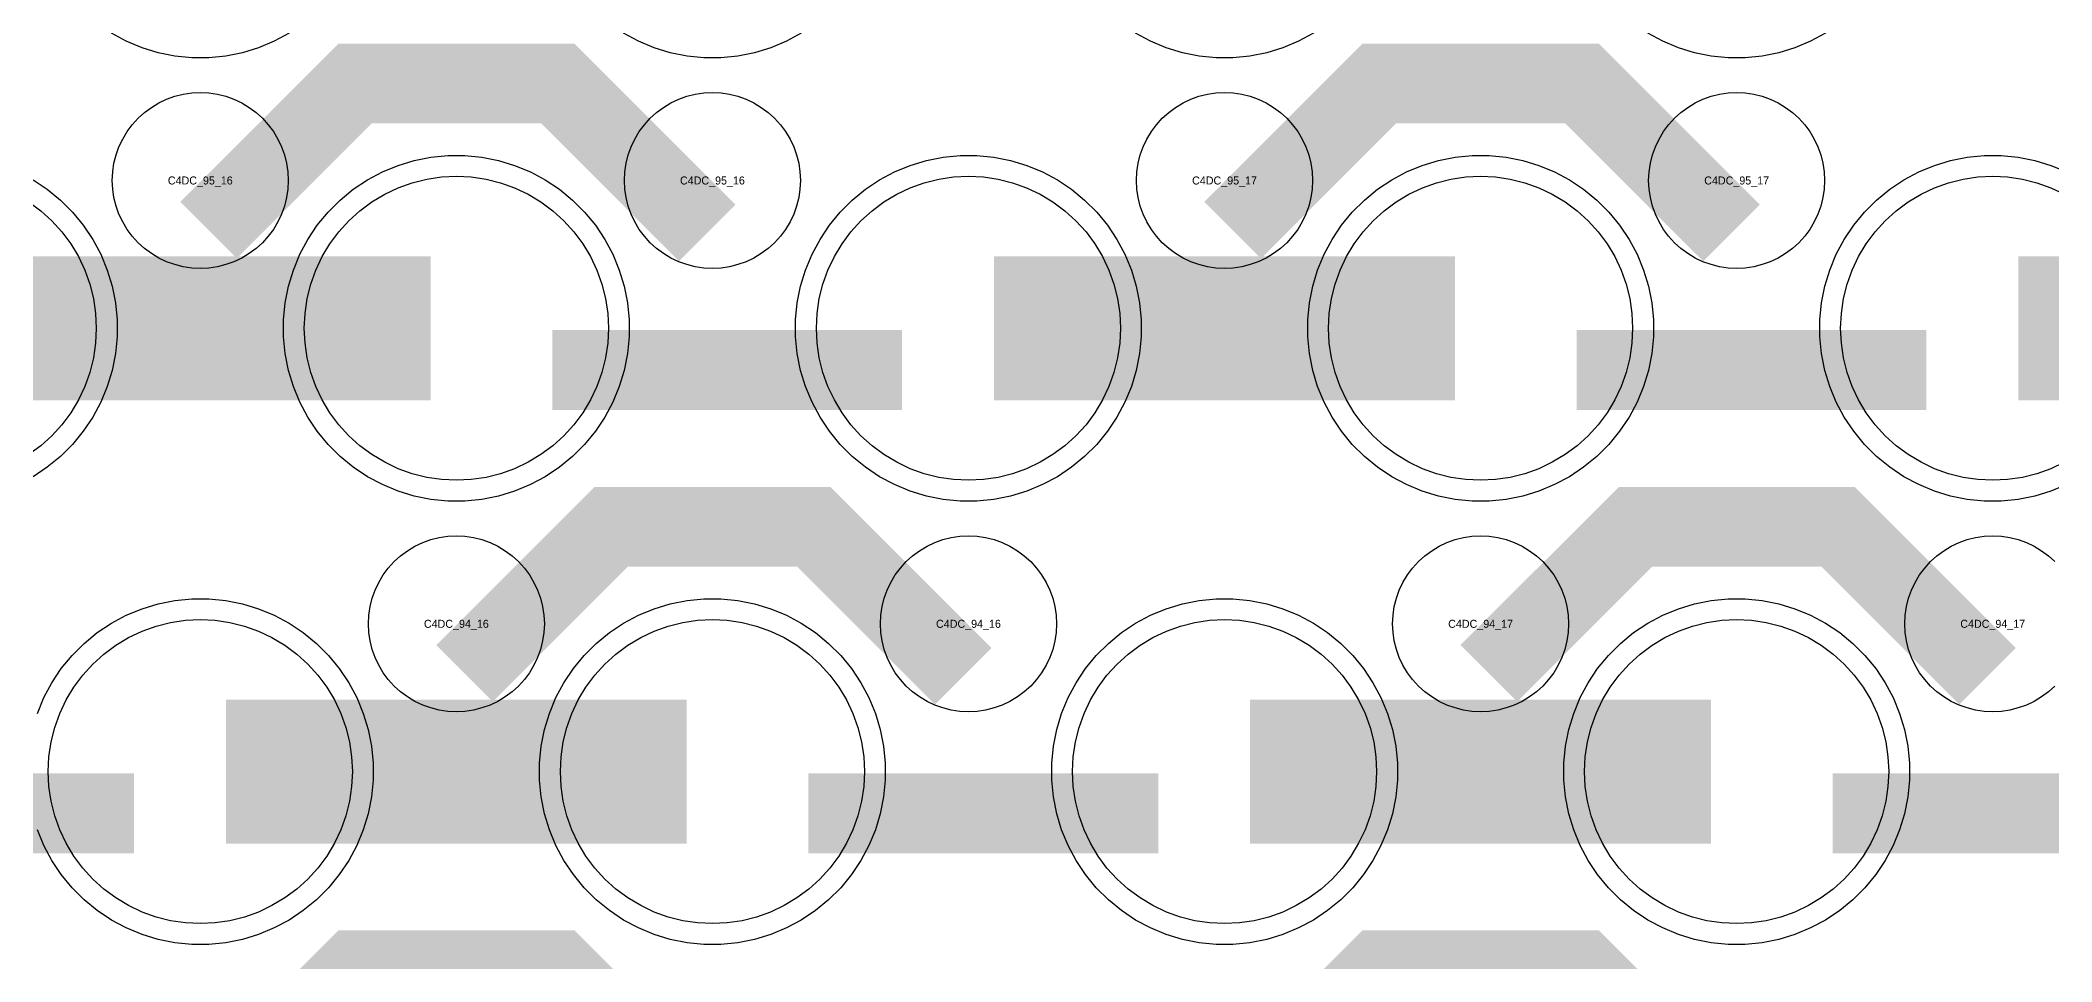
# Model space of a CAD drawing. Extents: x -11880 to 11880, y -14992 to 14992.
# Drawn here: x -6930 to -6302, y -1874 to -1586 of the extents above; entities that cross this region are included whole.
import ezdxf
from ezdxf.enums import TextEntityAlignment as Align

# ---------------------------------------------------------------- set-up
doc = ezdxf.new("R2010")
doc.units = 0
doc.header["$MEASUREMENT"] = 0
for name, color, linetype in [('GDS_775_DT_237', 138, 'CONTINUOUS'), ('RDL1_FS', 34, 'CONTINUOUS'), ('RDL_BS', 160, 'CONTINUOUS')]:
    doc.layers.add(name, color=color, linetype=linetype)

msp = doc.modelspace()

# ---------------------------------------------------------------- linework, layer by layer
at = {"layer": 'RDL1_FS'}
for points in [[(-6800, -1723.489), (-6804.657, -1723.26), (-6809.268, -1722.576), (-6813.791, -1721.444), (-6818.181, -1719.872), (-6822.395, -1717.88), (-6826.395, -1715.482), (-6830.14, -1712.704), (-6833.594, -1709.574), (-6836.724, -1706.12), (-6839.502, -1702.375), (-6841.9, -1698.375), (-6843.892, -1694.161), (-6845.464, -1689.771), (-6846.596, -1685.248), (-6847.28, -1680.637), (-6847.509, -1675.98), (-6847.28, -1671.323), (-6846.596, -1666.712), (-6845.464, -1662.189), (-6843.892, -1657.799), (-6841.9, -1653.585), (-6839.502, -1649.585), (-6836.724, -1645.84), (-6833.594, -1642.386), (-6830.14, -1639.256), (-6826.395, -1636.478), (-6822.395, -1634.08), (-6818.181, -1632.088), (-6813.791, -1630.516), (-6809.268, -1629.384), (-6804.657, -1628.7), (-6800, -1628.471), (-6795.343, -1628.7), (-6790.732, -1629.384), (-6786.209, -1630.516), (-6781.819, -1632.088), (-6777.605, -1634.08), (-6773.605, -1636.478), (-6769.86, -1639.256), (-6766.406, -1642.386), (-6763.276, -1645.84), (-6760.498, -1649.585), (-6758.1, -1653.585), (-6756.108, -1657.799), (-6754.536, -1662.189), (-6753.404, -1666.712), (-6752.72, -1671.323), (-6752.491, -1675.98), (-6752.72, -1680.637), (-6753.404, -1685.248), (-6754.536, -1689.771), (-6756.108, -1694.161), (-6758.1, -1698.375), (-6760.498, -1702.375), (-6763.276, -1706.12), (-6766.406, -1709.574), (-6769.86, -1712.704), (-6773.605, -1715.482), (-6777.605, -1717.88), (-6781.819, -1719.872), (-6786.209, -1721.444), (-6790.732, -1722.576), (-6795.343, -1723.26)], [(-6640, -1723.489), (-6644.657, -1723.26), (-6649.268, -1722.576), (-6653.791, -1721.444), (-6658.181, -1719.872), (-6662.395, -1717.88), (-6666.395, -1715.482), (-6670.14, -1712.704), (-6673.594, -1709.574), (-6676.724, -1706.12), (-6679.502, -1702.375), (-6681.9, -1698.375), (-6683.892, -1694.161), (-6685.464, -1689.771), (-6686.596, -1685.248), (-6687.28, -1680.637), (-6687.509, -1675.98), (-6687.28, -1671.323), (-6686.596, -1666.712), (-6685.464, -1662.189), (-6683.892, -1657.799), (-6681.9, -1653.585), (-6679.502, -1649.585), (-6676.724, -1645.84), (-6673.594, -1642.386), (-6670.14, -1639.256), (-6666.395, -1636.478), (-6662.395, -1634.08), (-6658.181, -1632.088), (-6653.791, -1630.516), (-6649.268, -1629.384), (-6644.657, -1628.7), (-6640, -1628.471), (-6635.343, -1628.7), (-6630.732, -1629.384), (-6626.209, -1630.516), (-6621.819, -1632.088), (-6617.605, -1634.08), (-6613.605, -1636.478), (-6609.86, -1639.256), (-6606.406, -1642.386), (-6603.276, -1645.84), (-6600.498, -1649.585), (-6598.1, -1653.585), (-6596.108, -1657.799), (-6594.536, -1662.189), (-6593.404, -1666.712), (-6592.72, -1671.323), (-6592.491, -1675.98), (-6592.72, -1680.637), (-6593.404, -1685.248), (-6594.536, -1689.771), (-6596.108, -1694.161), (-6598.1, -1698.375), (-6600.498, -1702.375), (-6603.276, -1706.12), (-6606.406, -1709.574), (-6609.86, -1712.704), (-6613.605, -1715.482), (-6617.605, -1717.88), (-6621.819, -1719.872), (-6626.209, -1721.444), (-6630.732, -1722.576), (-6635.343, -1723.26)], [(-6480, -1723.489), (-6484.657, -1723.26), (-6489.268, -1722.576), (-6493.791, -1721.444), (-6498.181, -1719.872), (-6502.395, -1717.88), (-6506.395, -1715.482), (-6510.14, -1712.704), (-6513.594, -1709.574), (-6516.724, -1706.12), (-6519.502, -1702.375), (-6521.9, -1698.375), (-6523.892, -1694.161), (-6525.464, -1689.771), (-6526.596, -1685.248), (-6527.28, -1680.637), (-6527.509, -1675.98), (-6527.28, -1671.323), (-6526.596, -1666.712), (-6525.464, -1662.189), (-6523.892, -1657.799), (-6521.9, -1653.585), (-6519.502, -1649.585), (-6516.724, -1645.84), (-6513.594, -1642.386), (-6510.14, -1639.256), (-6506.395, -1636.478), (-6502.395, -1634.08), (-6498.181, -1632.088), (-6493.791, -1630.516), (-6489.268, -1629.384), (-6484.657, -1628.7), (-6480, -1628.471), (-6475.343, -1628.7), (-6470.732, -1629.384), (-6466.209, -1630.516), (-6461.819, -1632.088), (-6457.605, -1634.08), (-6453.605, -1636.478), (-6449.86, -1639.256), (-6446.406, -1642.386), (-6443.276, -1645.84), (-6440.498, -1649.585), (-6438.1, -1653.585), (-6436.108, -1657.799), (-6434.536, -1662.189), (-6433.404, -1666.712), (-6432.72, -1671.323), (-6432.491, -1675.98), (-6432.72, -1680.637), (-6433.404, -1685.248), (-6434.536, -1689.771), (-6436.108, -1694.161), (-6438.1, -1698.375), (-6440.498, -1702.375), (-6443.276, -1706.12), (-6446.406, -1709.574), (-6449.86, -1712.704), (-6453.605, -1715.482), (-6457.605, -1717.88), (-6461.819, -1719.872), (-6466.209, -1721.444), (-6470.732, -1722.576), (-6475.343, -1723.26)]]:
    msp.add_lwpolyline(points, close=True, dxfattribs=at)
for points in [[(-6297.605, -1717.88), (-6301.819, -1719.872), (-6306.209, -1721.444), (-6310.732, -1722.576), (-6315.343, -1723.26), (-6320, -1723.489), (-6324.657, -1723.26), (-6329.268, -1722.576), (-6333.791, -1721.444), (-6338.181, -1719.872), (-6342.395, -1717.88), (-6346.395, -1715.482), (-6350.14, -1712.704), (-6353.594, -1709.574), (-6356.724, -1706.12), (-6359.502, -1702.375), (-6361.9, -1698.375), (-6363.892, -1694.161), (-6365.464, -1689.771), (-6366.596, -1685.248), (-6367.28, -1680.637), (-6367.509, -1675.98), (-6367.28, -1671.323), (-6366.596, -1666.712), (-6365.464, -1662.189), (-6363.892, -1657.799), (-6361.9, -1653.585), (-6359.502, -1649.585), (-6356.724, -1645.84), (-6353.594, -1642.386), (-6350.14, -1639.256), (-6346.395, -1636.478), (-6342.395, -1634.08), (-6338.181, -1632.088), (-6333.791, -1630.516), (-6329.268, -1629.384), (-6324.657, -1628.7), (-6320, -1628.471), (-6315.343, -1628.7), (-6310.732, -1629.384), (-6306.209, -1630.516), (-6301.819, -1632.088), (-6297.605, -1634.08)], [(-6933.605, -1636.478), (-6929.86, -1639.256), (-6926.406, -1642.386), (-6923.276, -1645.84), (-6920.498, -1649.585), (-6918.1, -1653.585), (-6916.108, -1657.799), (-6914.536, -1662.189), (-6913.404, -1666.712), (-6912.72, -1671.323), (-6912.491, -1675.98), (-6912.72, -1680.637), (-6913.404, -1685.248), (-6914.536, -1689.771), (-6916.108, -1694.161), (-6918.1, -1698.375), (-6920.498, -1702.375), (-6923.276, -1706.12), (-6926.406, -1709.574), (-6929.86, -1712.704), (-6933.605, -1715.482)]]:
    msp.add_lwpolyline(points, dxfattribs=at)
for points in [[(-6951.998, -1675.98, 45, 45, 0), (-6879.998, -1675.98, 45, 45, 0)], [(-6879.998, -1675.98, 45, 45, 0), (-6807.998, -1675.98, 45, 45, 0)], [(-6631.998, -1675.98, 45, 45, 0), (-6559.998, -1675.98, 45, 45, 0)], [(-6559.998, -1675.98, 45, 45, 0), (-6487.998, -1675.98, 45, 45, 0)], [(-6311.998, -1675.98, 45, 45, 0), (-6239.998, -1675.98, 45, 45, 0)]]:
    msp.add_lwpolyline(points, format="xyseb", dxfattribs=at)
at = {"layer": 'RDL1_FS', "color": 11, "true_color": 0xf27172}
for points in [[(-6880, -1862.049), (-6884.657, -1861.82), (-6889.268, -1861.136), (-6893.791, -1860.004), (-6898.181, -1858.432), (-6902.395, -1856.44), (-6906.395, -1854.042), (-6910.14, -1851.264), (-6913.594, -1848.134), (-6916.724, -1844.68), (-6919.502, -1840.935), (-6921.9, -1836.935), (-6923.892, -1832.721), (-6925.464, -1828.331), (-6926.596, -1823.808), (-6927.28, -1819.197), (-6927.509, -1814.54), (-6927.28, -1809.883), (-6926.596, -1805.272), (-6925.464, -1800.749), (-6923.892, -1796.359), (-6921.9, -1792.145), (-6919.502, -1788.145), (-6916.724, -1784.4), (-6913.594, -1780.946), (-6910.14, -1777.816), (-6906.395, -1775.038), (-6902.395, -1772.64), (-6898.181, -1770.648), (-6893.791, -1769.076), (-6889.268, -1767.944), (-6884.657, -1767.26), (-6880, -1767.031), (-6875.343, -1767.26), (-6870.732, -1767.944), (-6866.209, -1769.076), (-6861.819, -1770.648), (-6857.605, -1772.64), (-6853.605, -1775.038), (-6849.86, -1777.816), (-6846.406, -1780.946), (-6843.276, -1784.4), (-6840.498, -1788.145), (-6838.1, -1792.145), (-6836.108, -1796.359), (-6834.536, -1800.749), (-6833.404, -1805.272), (-6832.72, -1809.883), (-6832.491, -1814.54), (-6832.72, -1819.197), (-6833.404, -1823.808), (-6834.536, -1828.331), (-6836.108, -1832.721), (-6838.1, -1836.935), (-6840.498, -1840.935), (-6843.276, -1844.68), (-6846.406, -1848.134), (-6849.86, -1851.264), (-6853.605, -1854.042), (-6857.605, -1856.44), (-6861.819, -1858.432), (-6866.209, -1860.004), (-6870.732, -1861.136), (-6875.343, -1861.82)], [(-6720, -1862.049), (-6724.657, -1861.82), (-6729.268, -1861.136), (-6733.791, -1860.004), (-6738.181, -1858.432), (-6742.395, -1856.44), (-6746.395, -1854.042), (-6750.14, -1851.264), (-6753.594, -1848.134), (-6756.724, -1844.68), (-6759.502, -1840.935), (-6761.9, -1836.935), (-6763.892, -1832.721), (-6765.464, -1828.331), (-6766.596, -1823.808), (-6767.28, -1819.197), (-6767.509, -1814.54), (-6767.28, -1809.883), (-6766.596, -1805.272), (-6765.464, -1800.749), (-6763.892, -1796.359), (-6761.9, -1792.145), (-6759.502, -1788.145), (-6756.724, -1784.4), (-6753.594, -1780.946), (-6750.14, -1777.816), (-6746.395, -1775.038), (-6742.395, -1772.64), (-6738.181, -1770.648), (-6733.791, -1769.076), (-6729.268, -1767.944), (-6724.657, -1767.26), (-6720, -1767.031), (-6715.343, -1767.26), (-6710.732, -1767.944), (-6706.209, -1769.076), (-6701.819, -1770.648), (-6697.605, -1772.64), (-6693.605, -1775.038), (-6689.86, -1777.816), (-6686.406, -1780.946), (-6683.276, -1784.4), (-6680.498, -1788.145), (-6678.1, -1792.145), (-6676.108, -1796.359), (-6674.536, -1800.749), (-6673.404, -1805.272), (-6672.72, -1809.883), (-6672.491, -1814.54), (-6672.72, -1819.197), (-6673.404, -1823.808), (-6674.536, -1828.331), (-6676.108, -1832.721), (-6678.1, -1836.935), (-6680.498, -1840.935), (-6683.276, -1844.68), (-6686.406, -1848.134), (-6689.86, -1851.264), (-6693.605, -1854.042), (-6697.605, -1856.44), (-6701.819, -1858.432), (-6706.209, -1860.004), (-6710.732, -1861.136), (-6715.343, -1861.82)], [(-6560, -1862.049), (-6564.657, -1861.82), (-6569.268, -1861.136), (-6573.791, -1860.004), (-6578.181, -1858.432), (-6582.395, -1856.44), (-6586.395, -1854.042), (-6590.14, -1851.264), (-6593.594, -1848.134), (-6596.724, -1844.68), (-6599.502, -1840.935), (-6601.9, -1836.935), (-6603.892, -1832.721), (-6605.464, -1828.331), (-6606.596, -1823.808), (-6607.28, -1819.197), (-6607.509, -1814.54), (-6607.28, -1809.883), (-6606.596, -1805.272), (-6605.464, -1800.749), (-6603.892, -1796.359), (-6601.9, -1792.145), (-6599.502, -1788.145), (-6596.724, -1784.4), (-6593.594, -1780.946), (-6590.14, -1777.816), (-6586.395, -1775.038), (-6582.395, -1772.64), (-6578.181, -1770.648), (-6573.791, -1769.076), (-6569.268, -1767.944), (-6564.657, -1767.26), (-6560, -1767.031), (-6555.343, -1767.26), (-6550.732, -1767.944), (-6546.209, -1769.076), (-6541.819, -1770.648), (-6537.605, -1772.64), (-6533.605, -1775.038), (-6529.86, -1777.816), (-6526.406, -1780.946), (-6523.276, -1784.4), (-6520.498, -1788.145), (-6518.1, -1792.145), (-6516.108, -1796.359), (-6514.536, -1800.749), (-6513.404, -1805.272), (-6512.72, -1809.883), (-6512.491, -1814.54), (-6512.72, -1819.197), (-6513.404, -1823.808), (-6514.536, -1828.331), (-6516.108, -1832.721), (-6518.1, -1836.935), (-6520.498, -1840.935), (-6523.276, -1844.68), (-6526.406, -1848.134), (-6529.86, -1851.264), (-6533.605, -1854.042), (-6537.605, -1856.44), (-6541.819, -1858.432), (-6546.209, -1860.004), (-6550.732, -1861.136), (-6555.343, -1861.82)], [(-6400, -1862.049), (-6404.657, -1861.82), (-6409.268, -1861.136), (-6413.791, -1860.004), (-6418.181, -1858.432), (-6422.395, -1856.44), (-6426.395, -1854.042), (-6430.14, -1851.264), (-6433.594, -1848.134), (-6436.724, -1844.68), (-6439.502, -1840.935), (-6441.9, -1836.935), (-6443.892, -1832.721), (-6445.464, -1828.331), (-6446.596, -1823.808), (-6447.28, -1819.197), (-6447.509, -1814.54), (-6447.28, -1809.883), (-6446.596, -1805.272), (-6445.464, -1800.749), (-6443.892, -1796.359), (-6441.9, -1792.145), (-6439.502, -1788.145), (-6436.724, -1784.4), (-6433.594, -1780.946), (-6430.14, -1777.816), (-6426.395, -1775.038), (-6422.395, -1772.64), (-6418.181, -1770.648), (-6413.791, -1769.076), (-6409.268, -1767.944), (-6404.657, -1767.26), (-6400, -1767.031), (-6395.343, -1767.26), (-6390.732, -1767.944), (-6386.209, -1769.076), (-6381.819, -1770.648), (-6377.605, -1772.64), (-6373.605, -1775.038), (-6369.86, -1777.816), (-6366.406, -1780.946), (-6363.276, -1784.4), (-6360.498, -1788.145), (-6358.1, -1792.145), (-6356.108, -1796.359), (-6354.536, -1800.749), (-6353.404, -1805.272), (-6352.72, -1809.883), (-6352.491, -1814.54), (-6352.72, -1819.197), (-6353.404, -1823.808), (-6354.536, -1828.331), (-6356.108, -1832.721), (-6358.1, -1836.935), (-6360.498, -1840.935), (-6363.276, -1844.68), (-6366.406, -1848.134), (-6369.86, -1851.264), (-6373.605, -1854.042), (-6377.605, -1856.44), (-6381.819, -1858.432), (-6386.209, -1860.004), (-6390.732, -1861.136), (-6395.343, -1861.82)]]:
    msp.add_lwpolyline(points, close=True, dxfattribs=at)
for points in [[(-6871.998, -1814.54, 45, 45, 0), (-6799.998, -1814.54, 45, 45, 0)], [(-6799.998, -1814.54, 45, 45, 0), (-6727.998, -1814.54, 45, 45, 0)], [(-6551.998, -1814.54, 45, 45, 0), (-6479.998, -1814.54, 45, 45, 0)], [(-6479.998, -1814.54, 45, 45, 0), (-6407.998, -1814.54, 45, 45, 0)]]:
    msp.add_lwpolyline(points, format="xyseb", dxfattribs=at)
at = {"layer": 'RDL_BS'}
for points in [[(-6852.223, -1583.798), (-6856.885, -1586.29), (-6861.795, -1588.321), (-6866.835, -1589.852), (-6872.062, -1590.898), (-6877.356, -1591.415), (-6882.644, -1591.415), (-6887.938, -1590.898), (-6893.165, -1589.852), (-6898.205, -1588.321), (-6903.115, -1586.29), (-6907.777, -1583.798)], [(-6692.223, -1583.798), (-6696.885, -1586.29), (-6701.795, -1588.321), (-6706.835, -1589.852), (-6712.062, -1590.898), (-6717.356, -1591.415), (-6722.644, -1591.415), (-6727.938, -1590.898), (-6733.165, -1589.852), (-6738.205, -1588.321), (-6743.115, -1586.29), (-6747.777, -1583.798)], [(-6532.223, -1583.798), (-6536.885, -1586.29), (-6541.795, -1588.321), (-6546.835, -1589.852), (-6552.062, -1590.898), (-6557.356, -1591.415), (-6562.644, -1591.415), (-6567.938, -1590.898), (-6573.165, -1589.852), (-6578.205, -1588.321), (-6583.115, -1586.29), (-6587.777, -1583.798)], [(-6372.223, -1583.798), (-6376.885, -1586.29), (-6381.795, -1588.321), (-6386.835, -1589.852), (-6392.062, -1590.898), (-6397.356, -1591.415), (-6402.644, -1591.415), (-6407.938, -1590.898), (-6413.165, -1589.852), (-6418.205, -1588.321), (-6423.115, -1586.29), (-6427.777, -1583.798)], [(-6296.885, -1724.855), (-6301.795, -1726.886), (-6306.835, -1728.417), (-6312.062, -1729.463), (-6317.356, -1729.98), (-6322.644, -1729.98), (-6327.938, -1729.463), (-6333.165, -1728.417), (-6338.205, -1726.886), (-6343.115, -1724.855), (-6347.777, -1722.363), (-6352.191, -1719.416), (-6356.292, -1716.054), (-6360.074, -1712.272), (-6363.436, -1708.171), (-6366.383, -1703.757), (-6368.875, -1699.095), (-6370.906, -1694.185), (-6372.437, -1689.145), (-6373.483, -1683.918), (-6374, -1678.624), (-6374, -1673.336), (-6373.483, -1668.042), (-6372.437, -1662.815), (-6370.906, -1657.775), (-6368.875, -1652.865), (-6366.383, -1648.203), (-6363.436, -1643.789), (-6360.074, -1639.688), (-6356.292, -1635.906), (-6352.191, -1632.544), (-6347.777, -1629.597), (-6343.115, -1627.105), (-6338.205, -1625.074), (-6333.165, -1623.543), (-6327.938, -1622.497), (-6322.644, -1621.98), (-6317.356, -1621.98), (-6312.062, -1622.497), (-6306.835, -1623.543), (-6301.795, -1625.074), (-6296.885, -1627.105)], [(-6932.223, -1629.597), (-6927.809, -1632.544), (-6923.708, -1635.906), (-6919.926, -1639.688), (-6916.564, -1643.789), (-6913.617, -1648.203), (-6911.125, -1652.865), (-6909.094, -1657.775), (-6907.563, -1662.815), (-6906.517, -1668.042), (-6906, -1673.336), (-6906, -1678.624), (-6906.517, -1683.918), (-6907.563, -1689.145), (-6909.094, -1694.185), (-6911.125, -1699.095), (-6913.617, -1703.757), (-6916.564, -1708.171), (-6919.926, -1712.272), (-6923.708, -1716.054), (-6927.809, -1719.416), (-6932.223, -1722.363)], [(-6300.558, -1787.794), (-6302.557, -1789.606), (-6304.72, -1791.209), (-6307.044, -1792.602), (-6309.481, -1793.754), (-6312.016, -1794.661), (-6314.635, -1795.318), (-6317.307, -1795.714), (-6320, -1795.846), (-6322.693, -1795.714), (-6325.365, -1795.318), (-6327.984, -1794.661), (-6330.519, -1793.754), (-6332.956, -1792.602), (-6335.28, -1791.209), (-6337.443, -1789.606), (-6339.442, -1787.794), (-6341.254, -1785.795), (-6342.857, -1783.632), (-6344.25, -1781.308), (-6345.402, -1778.871), (-6346.309, -1776.336), (-6346.966, -1773.717), (-6347.362, -1771.045), (-6347.494, -1768.352), (-6347.362, -1765.659), (-6346.966, -1762.987), (-6346.309, -1760.368), (-6345.402, -1757.833), (-6344.25, -1755.396), (-6342.857, -1753.072), (-6341.254, -1750.909), (-6339.442, -1748.91), (-6337.443, -1747.098), (-6335.28, -1745.495), (-6332.956, -1744.102), (-6330.519, -1742.95), (-6327.984, -1742.043), (-6325.365, -1741.386), (-6322.693, -1740.99), (-6320, -1740.858), (-6317.307, -1740.99), (-6314.635, -1741.386), (-6312.016, -1742.043), (-6309.481, -1742.95), (-6307.044, -1744.102), (-6304.72, -1745.495), (-6302.557, -1747.098), (-6300.558, -1748.91)]]:
    msp.add_lwpolyline(points, dxfattribs=at)
for points in [[(-6877.438, -1645.294, 25, 25, 0), (-6831.623, -1599.479, 25, 25, 0), (-6798.07, -1599.479, 25, 25, 0)], [(-6721.599, -1646.193, 25, 25, 0), (-6768.313, -1599.479, 25, 25, 0), (-6798.071, -1599.479, 25, 25, 0)], [(-6557.438, -1645.294, 25, 25, 0), (-6511.623, -1599.479, 25, 25, 0), (-6478.07, -1599.479, 25, 25, 0)], [(-6401.599, -1646.193, 25, 25, 0), (-6448.313, -1599.479, 25, 25, 0), (-6478.071, -1599.479, 25, 25, 0)], [(-6769.984, -1688.993, 25, 25, 0), (-6660.719, -1688.993, 25, 25, 0)], [(-6449.984, -1688.993, 25, 25, 0), (-6340.719, -1688.993, 25, 25, 0)], [(-6797.438, -1783.854, 25, 25, 0), (-6751.623, -1738.039, 25, 25, 0), (-6718.07, -1738.039, 25, 25, 0)], [(-6641.599, -1784.753, 25, 25, 0), (-6688.313, -1738.039, 25, 25, 0), (-6718.071, -1738.039, 25, 25, 0)], [(-6477.438, -1783.854, 25, 25, 0), (-6431.623, -1738.039, 25, 25, 0), (-6398.07, -1738.039, 25, 25, 0)], [(-6321.599, -1784.753, 25, 25, 0), (-6368.313, -1738.039, 25, 25, 0), (-6398.071, -1738.039, 25, 25, 0)], [(-6877.438, -1922.419, 25, 25, 0), (-6831.623, -1876.604, 25, 25, 0), (-6798.07, -1876.604, 25, 25, 0)], [(-6721.599, -1923.318, 25, 25, 0), (-6768.313, -1876.604, 25, 25, 0), (-6798.071, -1876.604, 25, 25, 0)], [(-6557.438, -1922.419, 25, 25, 0), (-6511.623, -1876.604, 25, 25, 0), (-6478.07, -1876.604, 25, 25, 0)], [(-6401.599, -1923.318, 25, 25, 0), (-6448.313, -1876.604, 25, 25, 0), (-6478.071, -1876.604, 25, 25, 0)]]:
    msp.add_lwpolyline(points, format="xyseb", dxfattribs=at)
for points in [[(-6880, -1657.286), (-6882.693, -1657.154), (-6885.365, -1656.758), (-6887.984, -1656.101), (-6890.519, -1655.194), (-6892.956, -1654.042), (-6895.28, -1652.649), (-6897.443, -1651.046), (-6899.442, -1649.234), (-6901.254, -1647.235), (-6902.857, -1645.072), (-6904.25, -1642.748), (-6905.402, -1640.311), (-6906.309, -1637.776), (-6906.966, -1635.157), (-6907.362, -1632.485), (-6907.494, -1629.792), (-6907.362, -1627.099), (-6906.966, -1624.427), (-6906.309, -1621.808), (-6905.402, -1619.273), (-6904.25, -1616.836), (-6902.857, -1614.512), (-6901.254, -1612.349), (-6899.442, -1610.35), (-6897.443, -1608.538), (-6895.28, -1606.935), (-6892.956, -1605.542), (-6890.519, -1604.39), (-6887.984, -1603.483), (-6885.365, -1602.826), (-6882.693, -1602.43), (-6880, -1602.298), (-6877.307, -1602.43), (-6874.635, -1602.826), (-6872.016, -1603.483), (-6869.481, -1604.39), (-6867.044, -1605.542), (-6864.72, -1606.935), (-6862.557, -1608.538), (-6860.558, -1610.35), (-6858.746, -1612.349), (-6857.143, -1614.512), (-6855.75, -1616.836), (-6854.598, -1619.273), (-6853.691, -1621.808), (-6853.034, -1624.427), (-6852.638, -1627.099), (-6852.506, -1629.792), (-6852.638, -1632.485), (-6853.034, -1635.157), (-6853.691, -1637.776), (-6854.598, -1640.311), (-6855.75, -1642.748), (-6857.143, -1645.072), (-6858.746, -1647.235), (-6860.558, -1649.234), (-6862.557, -1651.046), (-6864.72, -1652.649), (-6867.044, -1654.042), (-6869.481, -1655.194), (-6872.016, -1656.101), (-6874.635, -1656.758), (-6877.307, -1657.154)], [(-6720, -1657.286), (-6722.693, -1657.154), (-6725.365, -1656.758), (-6727.984, -1656.101), (-6730.519, -1655.194), (-6732.956, -1654.042), (-6735.28, -1652.649), (-6737.443, -1651.046), (-6739.442, -1649.234), (-6741.254, -1647.235), (-6742.857, -1645.072), (-6744.25, -1642.748), (-6745.402, -1640.311), (-6746.309, -1637.776), (-6746.966, -1635.157), (-6747.362, -1632.485), (-6747.494, -1629.792), (-6747.362, -1627.099), (-6746.966, -1624.427), (-6746.309, -1621.808), (-6745.402, -1619.273), (-6744.25, -1616.836), (-6742.857, -1614.512), (-6741.254, -1612.349), (-6739.442, -1610.35), (-6737.443, -1608.538), (-6735.28, -1606.935), (-6732.956, -1605.542), (-6730.519, -1604.39), (-6727.984, -1603.483), (-6725.365, -1602.826), (-6722.693, -1602.43), (-6720, -1602.298), (-6717.307, -1602.43), (-6714.635, -1602.826), (-6712.016, -1603.483), (-6709.481, -1604.39), (-6707.044, -1605.542), (-6704.72, -1606.935), (-6702.557, -1608.538), (-6700.558, -1610.35), (-6698.746, -1612.349), (-6697.143, -1614.512), (-6695.75, -1616.836), (-6694.598, -1619.273), (-6693.691, -1621.808), (-6693.034, -1624.427), (-6692.638, -1627.099), (-6692.506, -1629.792), (-6692.638, -1632.485), (-6693.034, -1635.157), (-6693.691, -1637.776), (-6694.598, -1640.311), (-6695.75, -1642.748), (-6697.143, -1645.072), (-6698.746, -1647.235), (-6700.558, -1649.234), (-6702.557, -1651.046), (-6704.72, -1652.649), (-6707.044, -1654.042), (-6709.481, -1655.194), (-6712.016, -1656.101), (-6714.635, -1656.758), (-6717.307, -1657.154)], [(-6560, -1657.286), (-6562.693, -1657.154), (-6565.365, -1656.758), (-6567.984, -1656.101), (-6570.519, -1655.194), (-6572.956, -1654.042), (-6575.28, -1652.649), (-6577.443, -1651.046), (-6579.442, -1649.234), (-6581.254, -1647.235), (-6582.857, -1645.072), (-6584.25, -1642.748), (-6585.402, -1640.311), (-6586.309, -1637.776), (-6586.966, -1635.157), (-6587.362, -1632.485), (-6587.494, -1629.792), (-6587.362, -1627.099), (-6586.966, -1624.427), (-6586.309, -1621.808), (-6585.402, -1619.273), (-6584.25, -1616.836), (-6582.857, -1614.512), (-6581.254, -1612.349), (-6579.442, -1610.35), (-6577.443, -1608.538), (-6575.28, -1606.935), (-6572.956, -1605.542), (-6570.519, -1604.39), (-6567.984, -1603.483), (-6565.365, -1602.826), (-6562.693, -1602.43), (-6560, -1602.298), (-6557.307, -1602.43), (-6554.635, -1602.826), (-6552.016, -1603.483), (-6549.481, -1604.39), (-6547.044, -1605.542), (-6544.72, -1606.935), (-6542.557, -1608.538), (-6540.558, -1610.35), (-6538.746, -1612.349), (-6537.143, -1614.512), (-6535.75, -1616.836), (-6534.598, -1619.273), (-6533.691, -1621.808), (-6533.034, -1624.427), (-6532.638, -1627.099), (-6532.506, -1629.792), (-6532.638, -1632.485), (-6533.034, -1635.157), (-6533.691, -1637.776), (-6534.598, -1640.311), (-6535.75, -1642.748), (-6537.143, -1645.072), (-6538.746, -1647.235), (-6540.558, -1649.234), (-6542.557, -1651.046), (-6544.72, -1652.649), (-6547.044, -1654.042), (-6549.481, -1655.194), (-6552.016, -1656.101), (-6554.635, -1656.758), (-6557.307, -1657.154)], [(-6400, -1657.286), (-6402.693, -1657.154), (-6405.365, -1656.758), (-6407.984, -1656.101), (-6410.519, -1655.194), (-6412.956, -1654.042), (-6415.28, -1652.649), (-6417.443, -1651.046), (-6419.442, -1649.234), (-6421.254, -1647.235), (-6422.857, -1645.072), (-6424.25, -1642.748), (-6425.402, -1640.311), (-6426.309, -1637.776), (-6426.966, -1635.157), (-6427.362, -1632.485), (-6427.494, -1629.792), (-6427.362, -1627.099), (-6426.966, -1624.427), (-6426.309, -1621.808), (-6425.402, -1619.273), (-6424.25, -1616.836), (-6422.857, -1614.512), (-6421.254, -1612.349), (-6419.442, -1610.35), (-6417.443, -1608.538), (-6415.28, -1606.935), (-6412.956, -1605.542), (-6410.519, -1604.39), (-6407.984, -1603.483), (-6405.365, -1602.826), (-6402.693, -1602.43), (-6400, -1602.298), (-6397.307, -1602.43), (-6394.635, -1602.826), (-6392.016, -1603.483), (-6389.481, -1604.39), (-6387.044, -1605.542), (-6384.72, -1606.935), (-6382.557, -1608.538), (-6380.558, -1610.35), (-6378.746, -1612.349), (-6377.143, -1614.512), (-6375.75, -1616.836), (-6374.598, -1619.273), (-6373.691, -1621.808), (-6373.034, -1624.427), (-6372.638, -1627.099), (-6372.506, -1629.792), (-6372.638, -1632.485), (-6373.034, -1635.157), (-6373.691, -1637.776), (-6374.598, -1640.311), (-6375.75, -1642.748), (-6377.143, -1645.072), (-6378.746, -1647.235), (-6380.558, -1649.234), (-6382.557, -1651.046), (-6384.72, -1652.649), (-6387.044, -1654.042), (-6389.481, -1655.194), (-6392.016, -1656.101), (-6394.635, -1656.758), (-6397.307, -1657.154)], [(-6802.644, -1729.98), (-6807.938, -1729.463), (-6813.165, -1728.417), (-6818.205, -1726.886), (-6823.115, -1724.855), (-6827.777, -1722.363), (-6832.191, -1719.416), (-6836.292, -1716.054), (-6840.074, -1712.272), (-6843.436, -1708.171), (-6846.383, -1703.757), (-6848.875, -1699.095), (-6850.906, -1694.185), (-6852.437, -1689.145), (-6853.483, -1683.918), (-6854, -1678.624), (-6854, -1673.336), (-6853.483, -1668.042), (-6852.437, -1662.815), (-6850.906, -1657.775), (-6848.875, -1652.865), (-6846.383, -1648.203), (-6843.436, -1643.789), (-6840.074, -1639.688), (-6836.292, -1635.906), (-6832.191, -1632.544), (-6827.777, -1629.597), (-6823.115, -1627.105), (-6818.205, -1625.074), (-6813.165, -1623.543), (-6807.938, -1622.497), (-6802.644, -1621.98), (-6797.356, -1621.98), (-6792.062, -1622.497), (-6786.835, -1623.543), (-6781.795, -1625.074), (-6776.885, -1627.105), (-6772.223, -1629.597), (-6767.809, -1632.544), (-6763.708, -1635.906), (-6759.926, -1639.688), (-6756.564, -1643.789), (-6753.617, -1648.203), (-6751.125, -1652.865), (-6749.094, -1657.775), (-6747.563, -1662.815), (-6746.517, -1668.042), (-6746, -1673.336), (-6746, -1678.624), (-6746.517, -1683.918), (-6747.563, -1689.145), (-6749.094, -1694.185), (-6751.125, -1699.095), (-6753.617, -1703.757), (-6756.564, -1708.171), (-6759.926, -1712.272), (-6763.708, -1716.054), (-6767.809, -1719.416), (-6772.223, -1722.363), (-6776.885, -1724.855), (-6781.795, -1726.886), (-6786.835, -1728.417), (-6792.062, -1729.463), (-6797.356, -1729.98)], [(-6642.644, -1729.98), (-6647.938, -1729.463), (-6653.165, -1728.417), (-6658.205, -1726.886), (-6663.115, -1724.855), (-6667.777, -1722.363), (-6672.191, -1719.416), (-6676.292, -1716.054), (-6680.074, -1712.272), (-6683.436, -1708.171), (-6686.383, -1703.757), (-6688.875, -1699.095), (-6690.906, -1694.185), (-6692.437, -1689.145), (-6693.483, -1683.918), (-6694, -1678.624), (-6694, -1673.336), (-6693.483, -1668.042), (-6692.437, -1662.815), (-6690.906, -1657.775), (-6688.875, -1652.865), (-6686.383, -1648.203), (-6683.436, -1643.789), (-6680.074, -1639.688), (-6676.292, -1635.906), (-6672.191, -1632.544), (-6667.777, -1629.597), (-6663.115, -1627.105), (-6658.205, -1625.074), (-6653.165, -1623.543), (-6647.938, -1622.497), (-6642.644, -1621.98), (-6637.356, -1621.98), (-6632.062, -1622.497), (-6626.835, -1623.543), (-6621.795, -1625.074), (-6616.885, -1627.105), (-6612.223, -1629.597), (-6607.809, -1632.544), (-6603.708, -1635.906), (-6599.926, -1639.688), (-6596.564, -1643.789), (-6593.617, -1648.203), (-6591.125, -1652.865), (-6589.094, -1657.775), (-6587.563, -1662.815), (-6586.517, -1668.042), (-6586, -1673.336), (-6586, -1678.624), (-6586.517, -1683.918), (-6587.563, -1689.145), (-6589.094, -1694.185), (-6591.125, -1699.095), (-6593.617, -1703.757), (-6596.564, -1708.171), (-6599.926, -1712.272), (-6603.708, -1716.054), (-6607.809, -1719.416), (-6612.223, -1722.363), (-6616.885, -1724.855), (-6621.795, -1726.886), (-6626.835, -1728.417), (-6632.062, -1729.463), (-6637.356, -1729.98)], [(-6482.644, -1729.98), (-6487.938, -1729.463), (-6493.165, -1728.417), (-6498.205, -1726.886), (-6503.115, -1724.855), (-6507.777, -1722.363), (-6512.191, -1719.416), (-6516.292, -1716.054), (-6520.074, -1712.272), (-6523.436, -1708.171), (-6526.383, -1703.757), (-6528.875, -1699.095), (-6530.906, -1694.185), (-6532.437, -1689.145), (-6533.483, -1683.918), (-6534, -1678.624), (-6534, -1673.336), (-6533.483, -1668.042), (-6532.437, -1662.815), (-6530.906, -1657.775), (-6528.875, -1652.865), (-6526.383, -1648.203), (-6523.436, -1643.789), (-6520.074, -1639.688), (-6516.292, -1635.906), (-6512.191, -1632.544), (-6507.777, -1629.597), (-6503.115, -1627.105), (-6498.205, -1625.074), (-6493.165, -1623.543), (-6487.938, -1622.497), (-6482.644, -1621.98), (-6477.356, -1621.98), (-6472.062, -1622.497), (-6466.835, -1623.543), (-6461.795, -1625.074), (-6456.885, -1627.105), (-6452.223, -1629.597), (-6447.809, -1632.544), (-6443.708, -1635.906), (-6439.926, -1639.688), (-6436.564, -1643.789), (-6433.617, -1648.203), (-6431.125, -1652.865), (-6429.094, -1657.775), (-6427.563, -1662.815), (-6426.517, -1668.042), (-6426, -1673.336), (-6426, -1678.624), (-6426.517, -1683.918), (-6427.563, -1689.145), (-6429.094, -1694.185), (-6431.125, -1699.095), (-6433.617, -1703.757), (-6436.564, -1708.171), (-6439.926, -1712.272), (-6443.708, -1716.054), (-6447.809, -1719.416), (-6452.223, -1722.363), (-6456.885, -1724.855), (-6461.795, -1726.886), (-6466.835, -1728.417), (-6472.062, -1729.463), (-6477.356, -1729.98)], [(-6800, -1795.846), (-6802.693, -1795.714), (-6805.365, -1795.318), (-6807.984, -1794.661), (-6810.519, -1793.754), (-6812.956, -1792.602), (-6815.28, -1791.209), (-6817.443, -1789.606), (-6819.442, -1787.794), (-6821.254, -1785.795), (-6822.857, -1783.632), (-6824.25, -1781.308), (-6825.402, -1778.871), (-6826.309, -1776.336), (-6826.966, -1773.717), (-6827.362, -1771.045), (-6827.494, -1768.352), (-6827.362, -1765.659), (-6826.966, -1762.987), (-6826.309, -1760.368), (-6825.402, -1757.833), (-6824.25, -1755.396), (-6822.857, -1753.072), (-6821.254, -1750.909), (-6819.442, -1748.91), (-6817.443, -1747.098), (-6815.28, -1745.495), (-6812.956, -1744.102), (-6810.519, -1742.95), (-6807.984, -1742.043), (-6805.365, -1741.386), (-6802.693, -1740.99), (-6800, -1740.858), (-6797.307, -1740.99), (-6794.635, -1741.386), (-6792.016, -1742.043), (-6789.481, -1742.95), (-6787.044, -1744.102), (-6784.72, -1745.495), (-6782.557, -1747.098), (-6780.558, -1748.91), (-6778.746, -1750.909), (-6777.143, -1753.072), (-6775.75, -1755.396), (-6774.598, -1757.833), (-6773.691, -1760.368), (-6773.034, -1762.987), (-6772.638, -1765.659), (-6772.506, -1768.352), (-6772.638, -1771.045), (-6773.034, -1773.717), (-6773.691, -1776.336), (-6774.598, -1778.871), (-6775.75, -1781.308), (-6777.143, -1783.632), (-6778.746, -1785.795), (-6780.558, -1787.794), (-6782.557, -1789.606), (-6784.72, -1791.209), (-6787.044, -1792.602), (-6789.481, -1793.754), (-6792.016, -1794.661), (-6794.635, -1795.318), (-6797.307, -1795.714)], [(-6640, -1795.846), (-6642.693, -1795.714), (-6645.365, -1795.318), (-6647.984, -1794.661), (-6650.519, -1793.754), (-6652.956, -1792.602), (-6655.28, -1791.209), (-6657.443, -1789.606), (-6659.442, -1787.794), (-6661.254, -1785.795), (-6662.857, -1783.632), (-6664.25, -1781.308), (-6665.402, -1778.871), (-6666.309, -1776.336), (-6666.966, -1773.717), (-6667.362, -1771.045), (-6667.494, -1768.352), (-6667.362, -1765.659), (-6666.966, -1762.987), (-6666.309, -1760.368), (-6665.402, -1757.833), (-6664.25, -1755.396), (-6662.857, -1753.072), (-6661.254, -1750.909), (-6659.442, -1748.91), (-6657.443, -1747.098), (-6655.28, -1745.495), (-6652.956, -1744.102), (-6650.519, -1742.95), (-6647.984, -1742.043), (-6645.365, -1741.386), (-6642.693, -1740.99), (-6640, -1740.858), (-6637.307, -1740.99), (-6634.635, -1741.386), (-6632.016, -1742.043), (-6629.481, -1742.95), (-6627.044, -1744.102), (-6624.72, -1745.495), (-6622.557, -1747.098), (-6620.558, -1748.91), (-6618.746, -1750.909), (-6617.143, -1753.072), (-6615.75, -1755.396), (-6614.598, -1757.833), (-6613.691, -1760.368), (-6613.034, -1762.987), (-6612.638, -1765.659), (-6612.506, -1768.352), (-6612.638, -1771.045), (-6613.034, -1773.717), (-6613.691, -1776.336), (-6614.598, -1778.871), (-6615.75, -1781.308), (-6617.143, -1783.632), (-6618.746, -1785.795), (-6620.558, -1787.794), (-6622.557, -1789.606), (-6624.72, -1791.209), (-6627.044, -1792.602), (-6629.481, -1793.754), (-6632.016, -1794.661), (-6634.635, -1795.318), (-6637.307, -1795.714)], [(-6480, -1795.846), (-6482.693, -1795.714), (-6485.365, -1795.318), (-6487.984, -1794.661), (-6490.519, -1793.754), (-6492.956, -1792.602), (-6495.28, -1791.209), (-6497.443, -1789.606), (-6499.442, -1787.794), (-6501.254, -1785.795), (-6502.857, -1783.632), (-6504.25, -1781.308), (-6505.402, -1778.871), (-6506.309, -1776.336), (-6506.966, -1773.717), (-6507.362, -1771.045), (-6507.494, -1768.352), (-6507.362, -1765.659), (-6506.966, -1762.987), (-6506.309, -1760.368), (-6505.402, -1757.833), (-6504.25, -1755.396), (-6502.857, -1753.072), (-6501.254, -1750.909), (-6499.442, -1748.91), (-6497.443, -1747.098), (-6495.28, -1745.495), (-6492.956, -1744.102), (-6490.519, -1742.95), (-6487.984, -1742.043), (-6485.365, -1741.386), (-6482.693, -1740.99), (-6480, -1740.858), (-6477.307, -1740.99), (-6474.635, -1741.386), (-6472.016, -1742.043), (-6469.481, -1742.95), (-6467.044, -1744.102), (-6464.72, -1745.495), (-6462.557, -1747.098), (-6460.558, -1748.91), (-6458.746, -1750.909), (-6457.143, -1753.072), (-6455.75, -1755.396), (-6454.598, -1757.833), (-6453.691, -1760.368), (-6453.034, -1762.987), (-6452.638, -1765.659), (-6452.506, -1768.352), (-6452.638, -1771.045), (-6453.034, -1773.717), (-6453.691, -1776.336), (-6454.598, -1778.871), (-6455.75, -1781.308), (-6457.143, -1783.632), (-6458.746, -1785.795), (-6460.558, -1787.794), (-6462.557, -1789.606), (-6464.72, -1791.209), (-6467.044, -1792.602), (-6469.481, -1793.754), (-6472.016, -1794.661), (-6474.635, -1795.318), (-6477.307, -1795.714)]]:
    msp.add_lwpolyline(points, close=True, dxfattribs=at)
at = {"layer": 'RDL_BS', "color": 11, "true_color": 0xf27172}
msp.add_lwpolyline([(-6930.906, -1796.335), (-6928.875, -1791.425), (-6926.383, -1786.763), (-6923.436, -1782.349), (-6920.074, -1778.248), (-6916.292, -1774.466), (-6912.191, -1771.104), (-6907.777, -1768.157), (-6903.115, -1765.665), (-6898.205, -1763.634), (-6893.165, -1762.103), (-6887.938, -1761.057), (-6882.644, -1760.54), (-6877.356, -1760.54), (-6872.062, -1761.057), (-6866.835, -1762.103), (-6861.795, -1763.634), (-6856.885, -1765.665), (-6852.223, -1768.157), (-6847.809, -1771.104), (-6843.708, -1774.466), (-6839.926, -1778.248), (-6836.564, -1782.349), (-6833.617, -1786.763), (-6831.125, -1791.425), (-6829.094, -1796.335), (-6827.563, -1801.375), (-6826.517, -1806.602), (-6826, -1811.896), (-6826, -1817.184), (-6826.517, -1822.478), (-6827.563, -1827.705), (-6829.094, -1832.745), (-6831.125, -1837.655), (-6833.617, -1842.317), (-6836.564, -1846.731), (-6839.926, -1850.832), (-6843.708, -1854.614), (-6847.809, -1857.976), (-6852.223, -1860.923), (-6856.885, -1863.415), (-6861.795, -1865.446), (-6866.835, -1866.977), (-6872.062, -1868.023), (-6877.356, -1868.54), (-6882.644, -1868.54), (-6887.938, -1868.023), (-6893.165, -1866.977), (-6898.205, -1865.446), (-6903.115, -1863.415), (-6907.777, -1860.923), (-6912.191, -1857.976), (-6916.292, -1854.614), (-6920.074, -1850.832), (-6923.436, -1846.731), (-6926.383, -1842.317), (-6928.875, -1837.655), (-6930.906, -1832.745)], dxfattribs=at)
for points in [[(-6722.644, -1868.54), (-6727.938, -1868.023), (-6733.165, -1866.977), (-6738.205, -1865.446), (-6743.115, -1863.415), (-6747.777, -1860.923), (-6752.191, -1857.976), (-6756.292, -1854.614), (-6760.074, -1850.832), (-6763.436, -1846.731), (-6766.383, -1842.317), (-6768.875, -1837.655), (-6770.906, -1832.745), (-6772.437, -1827.705), (-6773.483, -1822.478), (-6774, -1817.184), (-6774, -1811.896), (-6773.483, -1806.602), (-6772.437, -1801.375), (-6770.906, -1796.335), (-6768.875, -1791.425), (-6766.383, -1786.763), (-6763.436, -1782.349), (-6760.074, -1778.248), (-6756.292, -1774.466), (-6752.191, -1771.104), (-6747.777, -1768.157), (-6743.115, -1765.665), (-6738.205, -1763.634), (-6733.165, -1762.103), (-6727.938, -1761.057), (-6722.644, -1760.54), (-6717.356, -1760.54), (-6712.062, -1761.057), (-6706.835, -1762.103), (-6701.795, -1763.634), (-6696.885, -1765.665), (-6692.223, -1768.157), (-6687.809, -1771.104), (-6683.708, -1774.466), (-6679.926, -1778.248), (-6676.564, -1782.349), (-6673.617, -1786.763), (-6671.125, -1791.425), (-6669.094, -1796.335), (-6667.563, -1801.375), (-6666.517, -1806.602), (-6666, -1811.896), (-6666, -1817.184), (-6666.517, -1822.478), (-6667.563, -1827.705), (-6669.094, -1832.745), (-6671.125, -1837.655), (-6673.617, -1842.317), (-6676.564, -1846.731), (-6679.926, -1850.832), (-6683.708, -1854.614), (-6687.809, -1857.976), (-6692.223, -1860.923), (-6696.885, -1863.415), (-6701.795, -1865.446), (-6706.835, -1866.977), (-6712.062, -1868.023), (-6717.356, -1868.54)], [(-6562.644, -1868.54), (-6567.938, -1868.023), (-6573.165, -1866.977), (-6578.205, -1865.446), (-6583.115, -1863.415), (-6587.777, -1860.923), (-6592.191, -1857.976), (-6596.292, -1854.614), (-6600.074, -1850.832), (-6603.436, -1846.731), (-6606.383, -1842.317), (-6608.875, -1837.655), (-6610.906, -1832.745), (-6612.437, -1827.705), (-6613.483, -1822.478), (-6614, -1817.184), (-6614, -1811.896), (-6613.483, -1806.602), (-6612.437, -1801.375), (-6610.906, -1796.335), (-6608.875, -1791.425), (-6606.383, -1786.763), (-6603.436, -1782.349), (-6600.074, -1778.248), (-6596.292, -1774.466), (-6592.191, -1771.104), (-6587.777, -1768.157), (-6583.115, -1765.665), (-6578.205, -1763.634), (-6573.165, -1762.103), (-6567.938, -1761.057), (-6562.644, -1760.54), (-6557.356, -1760.54), (-6552.062, -1761.057), (-6546.835, -1762.103), (-6541.795, -1763.634), (-6536.885, -1765.665), (-6532.223, -1768.157), (-6527.809, -1771.104), (-6523.708, -1774.466), (-6519.926, -1778.248), (-6516.564, -1782.349), (-6513.617, -1786.763), (-6511.125, -1791.425), (-6509.094, -1796.335), (-6507.563, -1801.375), (-6506.517, -1806.602), (-6506, -1811.896), (-6506, -1817.184), (-6506.517, -1822.478), (-6507.563, -1827.705), (-6509.094, -1832.745), (-6511.125, -1837.655), (-6513.617, -1842.317), (-6516.564, -1846.731), (-6519.926, -1850.832), (-6523.708, -1854.614), (-6527.809, -1857.976), (-6532.223, -1860.923), (-6536.885, -1863.415), (-6541.795, -1865.446), (-6546.835, -1866.977), (-6552.062, -1868.023), (-6557.356, -1868.54)], [(-6402.644, -1868.54), (-6407.938, -1868.023), (-6413.165, -1866.977), (-6418.205, -1865.446), (-6423.115, -1863.415), (-6427.777, -1860.923), (-6432.191, -1857.976), (-6436.292, -1854.614), (-6440.074, -1850.832), (-6443.436, -1846.731), (-6446.383, -1842.317), (-6448.875, -1837.655), (-6450.906, -1832.745), (-6452.437, -1827.705), (-6453.483, -1822.478), (-6454, -1817.184), (-6454, -1811.896), (-6453.483, -1806.602), (-6452.437, -1801.375), (-6450.906, -1796.335), (-6448.875, -1791.425), (-6446.383, -1786.763), (-6443.436, -1782.349), (-6440.074, -1778.248), (-6436.292, -1774.466), (-6432.191, -1771.104), (-6427.777, -1768.157), (-6423.115, -1765.665), (-6418.205, -1763.634), (-6413.165, -1762.103), (-6407.938, -1761.057), (-6402.644, -1760.54), (-6397.356, -1760.54), (-6392.062, -1761.057), (-6386.835, -1762.103), (-6381.795, -1763.634), (-6376.885, -1765.665), (-6372.223, -1768.157), (-6367.809, -1771.104), (-6363.708, -1774.466), (-6359.926, -1778.248), (-6356.564, -1782.349), (-6353.617, -1786.763), (-6351.125, -1791.425), (-6349.094, -1796.335), (-6347.563, -1801.375), (-6346.517, -1806.602), (-6346, -1811.896), (-6346, -1817.184), (-6346.517, -1822.478), (-6347.563, -1827.705), (-6349.094, -1832.745), (-6351.125, -1837.655), (-6353.617, -1842.317), (-6356.564, -1846.731), (-6359.926, -1850.832), (-6363.708, -1854.614), (-6367.809, -1857.976), (-6372.223, -1860.923), (-6376.885, -1863.415), (-6381.795, -1865.446), (-6386.835, -1866.977), (-6392.062, -1868.023), (-6397.356, -1868.54)]]:
    msp.add_lwpolyline(points, close=True, dxfattribs=at)
for points in [[(-7009.984, -1827.553, 25, 25, 0), (-6900.719, -1827.553, 25, 25, 0)], [(-6689.984, -1827.553, 25, 25, 0), (-6580.719, -1827.553, 25, 25, 0)], [(-6369.984, -1827.553, 25, 25, 0), (-6260.719, -1827.553, 25, 25, 0)]]:
    msp.add_lwpolyline(points, format="xyseb", dxfattribs=at)

# ---------------------------------------------------------------- texts
at = {"layer": 'GDS_775_DT_237'}
for s, p in [('C4DC_95_16', (-6880, -1629.792)), ('C4DC_95_16', (-6880, -1629.792)), ('C4DC_95_16', (-6720, -1629.792)), ('C4DC_95_16', (-6720, -1629.792)), ('C4DC_95_17', (-6560, -1629.792)), ('C4DC_95_17', (-6560, -1629.792)), ('C4DC_95_17', (-6400, -1629.792)), ('C4DC_95_17', (-6400, -1629.792)), ('C4DC_94_16', (-6800, -1768.352)), ('C4DC_94_16', (-6800, -1768.352)), ('C4DC_94_16', (-6640, -1768.352)), ('C4DC_94_16', (-6640, -1768.352)), ('C4DC_94_17', (-6480, -1768.352)), ('C4DC_94_17', (-6480, -1768.352)), ('C4DC_94_17', (-6320, -1768.352)), ('C4DC_94_17', (-6320, -1768.352))]:
    msp.add_text(s, height=2.5, dxfattribs=at).set_placement(p, align=Align.MIDDLE_CENTER)

doc.saveas('drawing.dxf')
